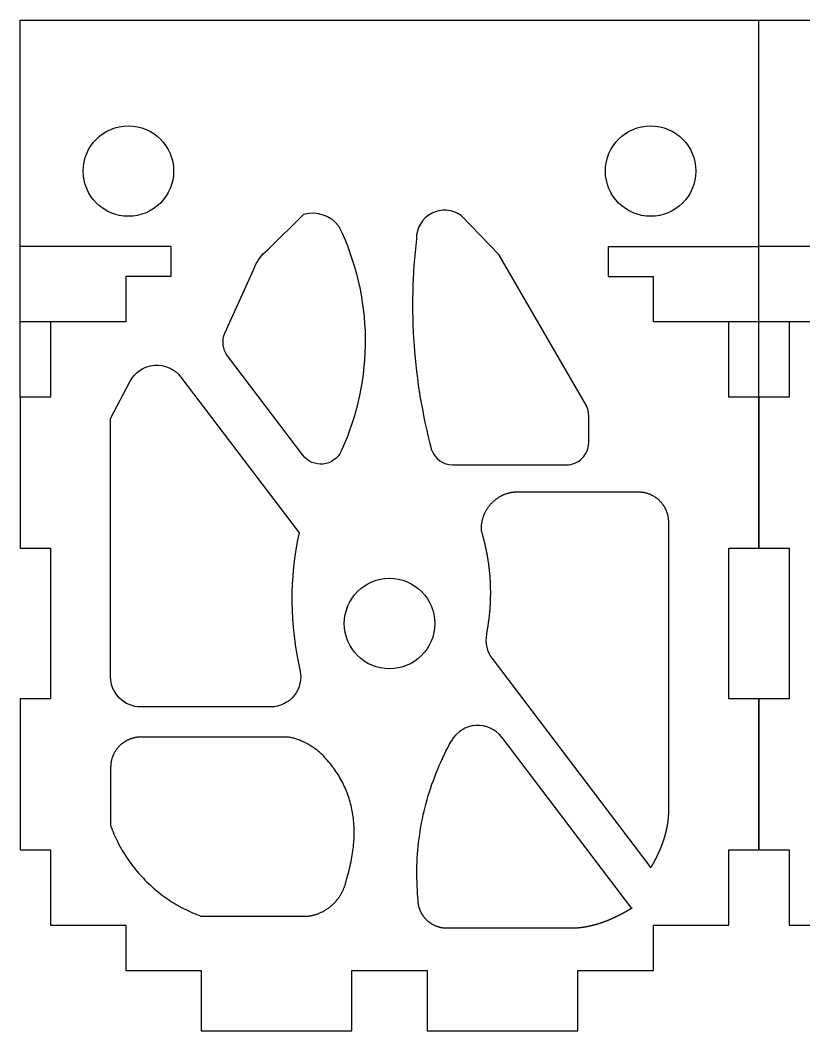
# Model space of a CAD drawing. Header units: inches. Extents: x -22 to 1081, y -135 to 712.
# Drawn here: x 342.1 to 394.1, y 256.9 to 323.9 of the extents above; entities that cross this region are included whole.
import ezdxf

# ---------------------------------------------------------------- set-up
doc = ezdxf.new("R2010")
doc.units = ezdxf.units.IN
doc.header["$MEASUREMENT"] = 0

msp = doc.modelspace()

# ---------------------------------------------------------------- linework, layer by layer
for p, q in [((342.143, 298.911), (342.143, 323.911)), ((342.143, 323.911), (391.143, 323.911)), ((391.143, 298.911), (391.143, 323.911)), ((391.143, 298.911), (391.143, 323.911)), ((391.143, 323.911), (440.143, 323.911)), ((352.143, 308.911), (342.143, 308.911)), ((352.143, 308.911), (352.143, 306.911)), ((381.143, 308.911), (391.143, 308.911)), ((381.143, 308.911), (381.143, 306.911)), ((401.143, 308.911), (391.143, 308.911)), ((352.143, 306.911), (349.143, 306.911)), ((349.143, 306.911), (349.143, 303.911)), ((381.143, 306.911), (384.143, 306.911)), ((384.143, 303.911), (384.143, 306.911)), ((349.143, 303.911), (342.143, 303.911)), ((344.143, 303.911), (344.143, 298.911)), ((391.143, 303.911), (384.143, 303.911)), ((389.143, 298.911), (389.143, 303.911)), ((398.143, 303.911), (391.143, 303.911)), ((393.143, 303.911), (393.143, 298.911)), ((344.143, 298.911), (342.143, 298.911)), ((342.143, 298.911), (342.143, 288.911)), ((391.143, 298.911), (389.143, 298.911)), ((391.143, 288.911), (391.143, 298.911)), ((393.143, 298.911), (391.143, 298.911)), ((391.143, 298.911), (391.143, 288.911)), ((342.143, 288.911), (344.143, 288.911)), ((344.143, 288.911), (344.143, 278.911)), ((389.143, 278.911), (389.143, 288.911)), ((389.143, 288.911), (391.143, 288.911)), ((391.143, 288.911), (393.143, 288.911)), ((393.143, 288.911), (393.143, 278.911)), ((373.444, 281.583), (383.966, 267.715)), ((344.143, 278.911), (342.143, 278.911)), ((342.143, 278.911), (342.143, 268.911)), ((391.143, 278.911), (389.143, 278.911)), ((391.143, 268.911), (391.143, 278.911)), ((393.143, 278.911), (391.143, 278.911)), ((391.143, 278.911), (391.143, 268.911)), ((374.093, 276.365), (382.696, 265.027)), ((342.143, 268.911), (344.143, 268.911)), ((344.143, 268.911), (344.143, 263.911)), ((389.143, 263.911), (389.143, 268.911)), ((389.143, 268.911), (391.143, 268.911)), ((391.143, 268.911), (393.143, 268.911)), ((393.143, 268.911), (393.143, 263.911)), ((344.143, 263.911), (349.143, 263.911)), ((349.143, 263.911), (349.143, 260.911)), ((384.143, 260.911), (384.143, 263.911)), ((384.143, 263.911), (389.143, 263.911)), ((393.143, 263.911), (398.143, 263.911)), ((349.143, 260.911), (354.143, 260.911)), ((354.143, 260.911), (354.143, 256.911)), ((364.143, 256.911), (364.143, 260.911)), ((364.143, 260.911), (369.143, 260.911)), ((369.143, 260.911), (369.143, 256.911)), ((379.143, 256.911), (379.143, 260.911)), ((379.143, 260.911), (384.143, 260.911)), ((354.143, 256.911), (364.143, 256.911)), ((369.143, 256.911), (379.143, 256.911))]:
    msp.add_line(p, q)
for points in [[(355.727, 303.169), (357.634, 307.405, -0.14107), (358.564, 308.684), (360.963, 311.059, -0.299956), (363.263, 310.287, -0.224333), (363.44, 295.345, -0.566928), (360.901, 295.065), (355.898, 301.658, -0.274639)], [(378.37, 294.436, 0.414214), (379.858, 295.925), (379.858, 297.684, 0.124665), (379.679, 298.392), (373.899, 308.374), (371.391, 310.957, 0.620904), (368.428, 309.41, 0.09486), (369.432, 295.429, 0.317918), (370.836, 294.436)]]:
    msp.add_lwpolyline(points, format="xyb", close=True)
msp.add_lwpolyline([(360.64, 289.921, 0.111225), (360.7, 280.834, -0.482738), (358.752, 278.381), (350.143, 278.381, -0.414214), (348.143, 280.381), (348.143, 297.511), (349.437, 299.974, -0.549131), (352.801, 300.253), (360.64, 289.921)], format="xyb")
for points in [[(372.747, 290.04, 0), (372.745, 290.072, 0), (372.743, 290.104, 0), (372.742, 290.137, 0), (372.741, 290.169, 0), (372.741, 290.202, 0), (372.741, 290.235, 0), (372.741, 290.268, 0), (372.742, 290.301, 0), (372.744, 290.335, 0), (372.745, 290.368, 0), (372.748, 290.402, 0), (372.751, 290.436, 0), (372.754, 290.47, 0), (372.758, 290.504, 0), (372.762, 290.538, 0), (372.767, 290.572, 0), (372.772, 290.607, 0), (372.778, 290.641, 0), (372.784, 290.675, 0), (372.791, 290.71, 0), (372.798, 290.744, 0), (372.806, 290.778, 0), (372.815, 290.813, 0), (372.824, 290.847, 0), (372.833, 290.882, 0), (372.843, 290.916, 0), (372.854, 290.95, 0), (372.865, 290.985, 0), (372.877, 291.019, 0), (372.889, 291.053, 0), (372.902, 291.087, 0), (372.915, 291.121, 0), (372.929, 291.155, 0), (372.943, 291.188, 0), (372.958, 291.222, 0), (372.973, 291.255, 0), (372.989, 291.288, 0), (373.006, 291.321, 0), (373.023, 291.354, 0), (373.04, 291.387, 0), (373.058, 291.419, 0), (373.077, 291.451, 0), (373.096, 291.483, 0), (373.116, 291.515, 0), (373.136, 291.546, 0), (373.156, 291.577, 0), (373.177, 291.608, 0), (373.199, 291.639, 0), (373.221, 291.669, 0), (373.244, 291.699, 0), (373.267, 291.728, 0), (373.29, 291.757, 0), (373.314, 291.786, 0), (373.338, 291.815, 0), (373.363, 291.843, 0), (373.388, 291.87, 0), (373.414, 291.898, 0), (373.44, 291.925, 0), (373.466, 291.951, 0), (373.493, 291.977, 0), (373.52, 292.003, 0), (373.548, 292.028, 0), (373.576, 292.052, 0), (373.604, 292.077, 0), (373.633, 292.1, 0), (373.662, 292.124, 0), (373.691, 292.146, 0), (373.72, 292.169, 0), (373.75, 292.191, 0), (373.78, 292.212, 0), (373.81, 292.233, 0), (373.841, 292.253, 0), (373.872, 292.273, 0), (373.903, 292.292, 0), (373.934, 292.311, 0), (373.965, 292.33, 0), (373.997, 292.347, 0), (374.029, 292.365, 0), (374.061, 292.381, 0), (374.093, 292.398, 0), (374.125, 292.413, 0), (374.158, 292.428, 0), (374.19, 292.443, 0), (374.223, 292.457, 0), (374.255, 292.471, 0), (374.288, 292.484, 0), (374.321, 292.497, 0), (374.354, 292.509, 0), (374.387, 292.52, 0), (374.42, 292.531, 0), (374.453, 292.542, 0), (374.486, 292.552, 0), (374.519, 292.561, 0), (374.551, 292.57, 0), (374.584, 292.579, 0), (374.617, 292.587, 0), (374.65, 292.594, 0), (374.683, 292.601, 0), (374.716, 292.608, 0), (374.748, 292.614, 0), (374.781, 292.619, 0), (374.814, 292.624, 0), (374.846, 292.629, 0), (374.878, 292.633, 0), (374.91, 292.637, 0), (374.943, 292.64, 0), (375.015, 292.642, 0), (375.134, 292.642, 0), (375.254, 292.642, 0), (375.373, 292.642, 0), (375.493, 292.642, 0), (375.612, 292.642, 0), (375.731, 292.642, 0), (375.851, 292.642, 0), (375.97, 292.642, 0), (376.09, 292.642, 0), (376.209, 292.642, 0), (376.329, 292.642, 0), (376.448, 292.642, 0), (376.567, 292.642, 0), (376.687, 292.642, 0), (376.806, 292.642, 0), (376.926, 292.642, 0), (377.045, 292.642, 0), (377.165, 292.642, 0), (377.284, 292.642, 0), (377.403, 292.642, 0), (377.523, 292.642, 0), (377.642, 292.642, 0), (377.762, 292.642, 0), (377.881, 292.642, 0), (378.001, 292.642, 0), (378.12, 292.642, 0), (378.239, 292.642, 0), (378.359, 292.642, 0), (378.478, 292.642, 0), (378.598, 292.642, 0), (378.717, 292.642, 0), (378.837, 292.642, 0), (378.956, 292.642, 0), (379.076, 292.642, 0), (379.195, 292.642, 0), (379.314, 292.642, 0), (379.434, 292.642, 0), (379.553, 292.642, 0), (379.673, 292.642, 0), (379.792, 292.642, 0), (379.912, 292.642, 0), (380.031, 292.642, 0), (380.15, 292.642, 0), (380.27, 292.642, 0), (380.389, 292.642, 0), (380.509, 292.642, 0), (380.628, 292.642, 0), (380.748, 292.642, 0), (380.867, 292.642, 0), (380.986, 292.642, 0), (381.106, 292.642, 0), (381.225, 292.642, 0), (381.345, 292.642, 0), (381.464, 292.642, 0), (381.584, 292.642, 0), (381.703, 292.642, 0), (381.822, 292.642, 0), (381.942, 292.642, 0), (382.061, 292.642, 0), (382.181, 292.642, 0), (382.3, 292.642, 0), (382.42, 292.642, 0), (382.539, 292.642, 0), (382.659, 292.642, 0), (382.778, 292.642, 0), (382.897, 292.642, 0), (383.017, 292.642, 0), (383.136, 292.642, 0), (383.17, 292.642, 0), (383.198, 292.641, 0), (383.227, 292.64, 0), (383.255, 292.639, 0), (383.284, 292.637, 0), (383.313, 292.635, 0), (383.342, 292.632, 0), (383.37, 292.629, 0), (383.399, 292.625, 0), (383.428, 292.621, 0), (383.457, 292.617, 0), (383.486, 292.612, 0), (383.514, 292.607, 0), (383.543, 292.601, 0), (383.572, 292.595, 0), (383.601, 292.589, 0), (383.629, 292.582, 0), (383.658, 292.574, 0), (383.686, 292.567, 0), (383.714, 292.558, 0), (383.743, 292.55, 0), (383.771, 292.541, 0), (383.799, 292.531, 0), (383.826, 292.521, 0), (383.854, 292.511, 0), (383.882, 292.5, 0), (383.909, 292.489, 0), (383.936, 292.478, 0), (383.963, 292.466, 0), (383.99, 292.453, 0), (384.017, 292.441, 0), (384.043, 292.428, 0), (384.07, 292.414, 0), (384.096, 292.4, 0), (384.122, 292.386, 0), (384.147, 292.371, 0), (384.172, 292.356, 0), (384.198, 292.341, 0), (384.222, 292.325, 0), (384.247, 292.309, 0), (384.271, 292.293, 0), (384.295, 292.276, 0), (384.319, 292.259, 0), (384.342, 292.242, 0), (384.366, 292.224, 0), (384.388, 292.206, 0), (384.411, 292.188, 0), (384.433, 292.17, 0), (384.455, 292.151, 0), (384.477, 292.132, 0), (384.498, 292.113, 0), (384.519, 292.093, 0), (384.539, 292.073, 0), (384.56, 292.053, 0), (384.58, 292.033, 0), (384.599, 292.012, 0), (384.619, 291.991, 0), (384.638, 291.97, 0), (384.657, 291.948, 0), (384.676, 291.926, 0), (384.694, 291.904, 0), (384.712, 291.881, 0), (384.73, 291.858, 0), (384.748, 291.835, 0), (384.765, 291.812, 0), (384.782, 291.788, 0), (384.798, 291.764, 0), (384.814, 291.739, 0), (384.83, 291.715, 0), (384.846, 291.69, 0), (384.861, 291.665, 0), (384.876, 291.639, 0), (384.891, 291.614, 0), (384.905, 291.588, 0), (384.918, 291.562, 0), (384.932, 291.535, 0), (384.945, 291.509, 0), (384.957, 291.482, 0), (384.97, 291.455, 0), (384.982, 291.428, 0), (384.993, 291.401, 0), (385.004, 291.373, 0), (385.015, 291.346, 0), (385.025, 291.318, 0), (385.035, 291.29, 0), (385.044, 291.262, 0), (385.053, 291.234, 0), (385.061, 291.206, 0), (385.07, 291.178, 0), (385.077, 291.149, 0), (385.084, 291.121, 0), (385.091, 291.092, 0), (385.098, 291.063, 0), (385.104, 291.035, 0), (385.109, 291.006, 0), (385.114, 290.977, 0), (385.119, 290.948, 0), (385.123, 290.92, 0), (385.127, 290.891, 0), (385.13, 290.862, 0), (385.133, 290.833, 0), (385.136, 290.804, 0), (385.138, 290.776, 0), (385.14, 290.747, 0), (385.141, 290.718, 0), (385.142, 290.69, 0), (385.143, 290.661, 0), (385.143, 290.55, 0), (385.143, 290.271, 0), (385.143, 289.991, 0), (385.143, 289.711, 0), (385.143, 289.432, 0), (385.143, 289.152, 0), (385.143, 288.872, 0), (385.143, 288.593, 0), (385.143, 288.313, 0), (385.143, 288.033, 0), (385.143, 287.753, 0), (385.143, 287.474, 0), (385.143, 287.194, 0), (385.143, 286.914, 0), (385.143, 286.635, 0), (385.143, 286.355, 0), (385.143, 286.075, 0), (385.143, 285.795, 0), (385.143, 285.516, 0), (385.143, 285.236, 0), (385.143, 284.956, 0), (385.143, 284.677, 0), (385.143, 284.397, 0), (385.143, 284.117, 0), (385.143, 283.838, 0), (385.143, 283.558, 0), (385.143, 283.278, 0), (385.143, 282.998, 0), (385.143, 282.719, 0), (385.143, 282.439, 0), (385.143, 282.159, 0), (385.143, 281.88, 0), (385.143, 281.6, 0), (385.143, 281.32, 0), (385.143, 281.04, 0), (385.143, 280.761, 0), (385.143, 280.481, 0), (385.143, 280.201, 0), (385.143, 279.922, 0), (385.143, 279.642, 0), (385.143, 279.362, 0), (385.143, 279.083, 0), (385.143, 278.803, 0), (385.143, 278.523, 0), (385.143, 278.243, 0), (385.143, 277.964, 0), (385.143, 277.684, 0), (385.143, 277.404, 0), (385.143, 277.125, 0), (385.143, 276.845, 0), (385.143, 276.565, 0), (385.143, 276.285, 0), (385.143, 276.006, 0), (385.143, 275.726, 0), (385.143, 275.446, 0), (385.143, 275.167, 0), (385.143, 274.887, 0), (385.143, 274.607, 0), (385.143, 274.328, 0), (385.143, 274.048, 0), (385.143, 273.768, 0), (385.143, 273.488, 0), (385.143, 273.209, 0), (385.143, 272.929, 0), (385.143, 272.649, 0), (385.143, 272.37, 0), (385.143, 272.09, 0), (385.143, 271.81, 0), (385.143, 271.53, 0), (385.143, 271.466, 0), (385.143, 271.452, 0), (385.142, 271.437, 0), (385.142, 271.423, 0), (385.142, 271.408, 0), (385.142, 271.393, 0), (385.142, 271.379, 0), (385.141, 271.364, 0), (385.141, 271.35, 0), (385.141, 271.335, 0), (385.14, 271.32, 0), (385.14, 271.306, 0), (385.139, 271.291, 0), (385.139, 271.277, 0), (385.138, 271.262, 0), (385.137, 271.247, 0), (385.137, 271.233, 0), (385.136, 271.218, 0), (385.135, 271.204, 0), (385.135, 271.189, 0), (385.134, 271.175, 0), (385.133, 271.16, 0), (385.132, 271.145, 0), (385.131, 271.131, 0), (385.13, 271.116, 0), (385.129, 271.102, 0), (385.128, 271.087, 0), (385.127, 271.073, 0), (385.126, 271.058, 0), (385.125, 271.043, 0), (385.123, 271.029, 0), (385.122, 271.014, 0), (385.121, 271, 0), (385.119, 270.985, 0), (385.118, 270.971, 0), (385.117, 270.956, 0), (385.115, 270.941, 0), (385.114, 270.927, 0), (385.112, 270.912, 0), (385.111, 270.898, 0), (385.109, 270.883, 0), (385.107, 270.869, 0), (385.106, 270.854, 0), (385.104, 270.84, 0), (385.102, 270.825, 0), (385.101, 270.81, 0), (385.099, 270.796, 0), (385.097, 270.781, 0), (385.095, 270.767, 0), (385.093, 270.752, 0), (385.091, 270.738, 0), (385.089, 270.723, 0), (385.087, 270.709, 0), (385.085, 270.694, 0), (385.083, 270.68, 0), (385.081, 270.665, 0), (385.079, 270.651, 0), (385.076, 270.636, 0), (385.074, 270.622, 0), (385.072, 270.607, 0), (385.069, 270.593, 0), (385.067, 270.578, 0), (385.065, 270.564, 0), (385.062, 270.549, 0), (385.06, 270.535, 0), (385.057, 270.52, 0), (385.055, 270.506, 0), (385.052, 270.491, 0), (385.05, 270.477, 0), (385.047, 270.462, 0), (385.044, 270.448, 0), (385.042, 270.433, 0), (385.039, 270.419, 0), (385.036, 270.405, 0), (385.033, 270.39, 0), (385.03, 270.376, 0), (385.027, 270.361, 0), (385.025, 270.347, 0), (385.022, 270.332, 0), (385.019, 270.318, 0), (385.016, 270.304, 0), (385.013, 270.289, 0), (385.01, 270.275, 0), (385.006, 270.26, 0), (385.003, 270.246, 0), (385, 270.231, 0), (384.997, 270.217, 0), (384.994, 270.203, 0), (384.99, 270.188, 0), (384.987, 270.174, 0), (384.984, 270.16, 0), (384.98, 270.145, 0), (384.977, 270.131, 0), (384.973, 270.116, 0), (384.97, 270.102, 0), (384.966, 270.088, 0), (384.963, 270.073, 0), (384.959, 270.059, 0), (384.956, 270.045, 0), (384.952, 270.03, 0), (384.949, 270.016, 0), (384.945, 270.002, 0), (384.941, 269.987, 0), (384.937, 269.973, 0), (384.934, 269.959, 0), (384.93, 269.945, 0), (384.926, 269.93, 0), (384.922, 269.916, 0), (384.918, 269.902, 0), (384.914, 269.887, 0), (384.91, 269.873, 0), (384.906, 269.859, 0), (384.902, 269.845, 0), (384.898, 269.83, 0), (384.894, 269.816, 0), (384.89, 269.802, 0), (384.886, 269.788, 0), (384.882, 269.773, 0), (384.877, 269.759, 0), (384.873, 269.745, 0), (384.869, 269.731, 0), (384.865, 269.716, 0), (384.86, 269.702, 0), (384.856, 269.688, 0), (384.852, 269.674, 0), (384.847, 269.66, 0), (384.843, 269.646, 0), (384.838, 269.631, 0), (384.834, 269.617, 0), (384.829, 269.603, 0), (384.825, 269.589, 0), (384.82, 269.575, 0), (384.815, 269.561, 0), (384.811, 269.547, 0), (384.806, 269.532, 0), (384.801, 269.518, 0), (384.797, 269.504, 0), (384.792, 269.49, 0), (384.787, 269.476, 0), (384.782, 269.462, 0), (384.778, 269.448, 0), (384.773, 269.434, 0), (384.768, 269.42, 0), (384.763, 269.406, 0), (384.758, 269.392, 0), (384.753, 269.378, 0), (384.748, 269.364, 0), (384.743, 269.35, 0), (384.738, 269.336, 0), (384.733, 269.322, 0), (384.728, 269.308, 0), (384.723, 269.294, 0), (384.717, 269.28, 0), (384.712, 269.266, 0), (384.707, 269.252, 0), (384.702, 269.238, 0), (384.697, 269.224, 0), (384.691, 269.21, 0), (384.686, 269.196, 0), (384.681, 269.182, 0), (384.675, 269.168, 0), (384.67, 269.154, 0), (384.665, 269.14, 0), (384.659, 269.126, 0), (384.654, 269.112, 0), (384.648, 269.099, 0), (384.643, 269.085, 0), (384.637, 269.071, 0), (384.632, 269.057, 0), (384.626, 269.043, 0), (384.62, 269.029, 0), (384.615, 269.016, 0), (384.609, 269.002, 0), (384.604, 268.988, 0), (384.598, 268.974, 0), (384.592, 268.96, 0), (384.586, 268.947, 0), (384.581, 268.933, 0), (384.575, 268.919, 0), (384.569, 268.905, 0), (384.563, 268.892, 0), (384.557, 268.878, 0), (384.551, 268.864, 0), (384.546, 268.85, 0), (384.54, 268.837, 0), (384.534, 268.823, 0), (384.528, 268.809, 0), (384.522, 268.796, 0), (384.516, 268.782, 0), (384.51, 268.768, 0), (384.504, 268.755, 0), (384.497, 268.741, 0), (384.491, 268.727, 0), (384.485, 268.714, 0), (384.479, 268.7, 0), (384.473, 268.687, 0), (384.467, 268.673, 0), (384.461, 268.659, 0), (384.454, 268.646, 0), (384.448, 268.632, 0), (384.442, 268.619, 0), (384.435, 268.605, 0), (384.429, 268.592, 0), (384.423, 268.578, 0), (384.416, 268.565, 0), (384.41, 268.551, 0), (384.404, 268.538, 0), (384.397, 268.524, 0), (384.391, 268.511, 0), (384.384, 268.497, 0), (384.378, 268.484, 0), (384.371, 268.471, 0), (384.365, 268.457, 0), (384.358, 268.444, 0), (384.352, 268.43, 0), (384.345, 268.417, 0), (384.339, 268.404, 0), (384.332, 268.39, 0), (384.325, 268.377, 0), (384.319, 268.364, 0), (384.312, 268.35, 0), (384.305, 268.337, 0), (384.299, 268.324, 0), (384.292, 268.31, 0), (384.285, 268.297, 0), (384.278, 268.284, 0), (384.271, 268.271, 0), (384.265, 268.257, 0), (384.258, 268.244, 0), (384.251, 268.231, 0), (384.244, 268.218, 0), (384.237, 268.205, 0), (384.23, 268.191, 0), (384.223, 268.178, 0), (384.217, 268.165, 0), (384.21, 268.152, 0), (384.203, 268.139, 0), (384.196, 268.126, 0), (384.189, 268.113, 0), (384.182, 268.099, 0), (384.175, 268.086, 0), (384.168, 268.073, 0), (384.16, 268.06, 0), (384.153, 268.047, 0), (384.146, 268.034, 0), (384.139, 268.021, 0), (384.132, 268.008, 0), (384.125, 267.995, 0), (384.118, 267.982, 0), (384.11, 267.969, 0), (384.103, 267.956, 0), (384.096, 267.943, 0), (384.089, 267.93, 0), (384.082, 267.918, 0), (384.074, 267.905, 0), (384.067, 267.892, 0), (384.06, 267.879, 0), (384.052, 267.866, 0), (384.045, 267.853, 0), (384.038, 267.84, 0), (384.03, 267.828, 0), (384.023, 267.815, 0), (384.016, 267.802, 0), (384.008, 267.789, 0), (384.001, 267.776, 0), (383.993, 267.764, 0), (383.986, 267.751, 0), (383.979, 267.738, 0)], [(373.076, 283.187, 0), (373.087, 283.241, 0), (373.098, 283.295, 0), (373.108, 283.35, 0), (373.118, 283.404, 0), (373.128, 283.458, 0), (373.138, 283.513, 0), (373.147, 283.567, 0), (373.157, 283.622, 0), (373.166, 283.676, 0), (373.175, 283.731, 0), (373.183, 283.786, 0), (373.192, 283.84, 0), (373.2, 283.895, 0), (373.208, 283.95, 0), (373.216, 284.005, 0), (373.223, 284.059, 0), (373.231, 284.114, 0), (373.238, 284.169, 0), (373.245, 284.224, 0), (373.252, 284.279, 0), (373.258, 284.334, 0), (373.264, 284.389, 0), (373.271, 284.444, 0), (373.276, 284.499, 0), (373.282, 284.554, 0), (373.287, 284.609, 0), (373.293, 284.664, 0), (373.298, 284.719, 0), (373.302, 284.774, 0), (373.307, 284.829, 0), (373.311, 284.884, 0), (373.315, 284.939, 0), (373.319, 284.995, 0), (373.323, 285.05, 0), (373.327, 285.105, 0), (373.33, 285.16, 0), (373.333, 285.215, 0), (373.336, 285.27, 0), (373.338, 285.326, 0), (373.341, 285.381, 0), (373.343, 285.436, 0), (373.345, 285.491, 0), (373.346, 285.546, 0), (373.348, 285.601, 0), (373.349, 285.656, 0), (373.35, 285.712, 0), (373.351, 285.767, 0), (373.352, 285.822, 0), (373.352, 285.877, 0), (373.353, 285.932, 0), (373.353, 285.987, 0), (373.352, 286.042, 0), (373.352, 286.097, 0), (373.351, 286.152, 0), (373.35, 286.207, 0), (373.349, 286.262, 0), (373.348, 286.317, 0), (373.347, 286.372, 0), (373.345, 286.427, 0), (373.343, 286.482, 0), (373.341, 286.537, 0), (373.338, 286.592, 0), (373.336, 286.646, 0), (373.333, 286.701, 0), (373.33, 286.756, 0), (373.327, 286.811, 0), (373.323, 286.865, 0), (373.32, 286.92, 0), (373.316, 286.975, 0), (373.312, 287.029, 0), (373.308, 287.084, 0), (373.303, 287.138, 0), (373.298, 287.193, 0), (373.293, 287.247, 0), (373.288, 287.301, 0), (373.283, 287.356, 0), (373.278, 287.41, 0), (373.272, 287.464, 0), (373.266, 287.518, 0), (373.26, 287.572, 0), (373.253, 287.626, 0), (373.247, 287.68, 0), (373.24, 287.734, 0), (373.233, 287.788, 0), (373.226, 287.842, 0), (373.219, 287.896, 0), (373.211, 287.95, 0), (373.203, 288.003, 0), (373.195, 288.057, 0), (373.187, 288.111, 0), (373.179, 288.164, 0), (373.17, 288.218, 0), (373.161, 288.271, 0), (373.152, 288.324, 0), (373.143, 288.377, 0), (373.134, 288.431, 0), (373.124, 288.484, 0), (373.114, 288.537, 0), (373.104, 288.59, 0), (373.094, 288.643, 0), (373.084, 288.695, 0), (373.073, 288.748, 0), (373.062, 288.801, 0), (373.051, 288.853, 0), (373.04, 288.906, 0), (373.029, 288.958, 0), (373.017, 289.011, 0), (373.006, 289.063, 0), (372.994, 289.115, 0), (372.982, 289.167, 0), (372.969, 289.219, 0), (372.957, 289.271, 0), (372.944, 289.323, 0), (372.931, 289.375, 0), (372.918, 289.427, 0), (372.905, 289.478, 0), (372.891, 289.53, 0), (372.878, 289.581, 0), (372.864, 289.633, 0), (372.85, 289.684, 0), (372.836, 289.735, 0), (372.822, 289.786, 0), (372.807, 289.837, 0), (372.792, 289.888, 0), (372.777, 289.939, 0), (372.762, 289.989, 0), (372.747, 290.04, 0)], [(348.143, 270.512, 0), (348.195, 270.372, 0), (348.249, 270.233, 0), (348.305, 270.094, 0), (348.364, 269.956, 0), (348.425, 269.818, 0), (348.488, 269.681, 0), (348.554, 269.544, 0), (348.621, 269.408, 0), (348.691, 269.273, 0), (348.763, 269.138, 0), (348.838, 269.005, 0), (348.914, 268.872, 0), (348.993, 268.74, 0), (349.074, 268.609, 0), (349.157, 268.479, 0), (349.242, 268.35, 0), (349.329, 268.222, 0), (349.418, 268.096, 0), (349.51, 267.971, 0), (349.603, 267.847, 0), (349.698, 267.724, 0), (349.796, 267.603, 0), (349.895, 267.483, 0), (349.996, 267.364, 0), (350.099, 267.248, 0), (350.204, 267.132, 0), (350.311, 267.019, 0), (350.419, 266.907, 0), (350.53, 266.796, 0), (350.641, 266.688, 0), (350.755, 266.581, 0), (350.87, 266.476, 0), (350.987, 266.373, 0), (351.105, 266.271, 0), (351.225, 266.172, 0), (351.346, 266.074, 0), (351.469, 265.979, 0), (351.593, 265.885, 0), (351.718, 265.794, 0), (351.844, 265.704, 0), (351.972, 265.617, 0), (352.101, 265.532, 0), (352.231, 265.449, 0), (352.361, 265.368, 0), (352.493, 265.289, 0), (352.626, 265.212, 0), (352.76, 265.138, 0), (352.894, 265.066, 0), (353.029, 264.995, 0), (353.165, 264.928, 0), (353.302, 264.862, 0), (353.439, 264.799, 0), (353.577, 264.738, 0), (353.715, 264.679, 0), (353.854, 264.622, 0), (353.993, 264.568, 0), (354.133, 264.515, 0), (354.244, 264.512, 0), (354.353, 264.512, 0), (354.462, 264.512, 0), (354.571, 264.512, 0), (354.68, 264.512, 0), (354.789, 264.512, 0), (354.898, 264.512, 0), (355.007, 264.512, 0), (355.116, 264.512, 0), (355.225, 264.512, 0), (355.334, 264.512, 0), (355.443, 264.512, 0), (355.552, 264.512, 0), (355.661, 264.512, 0), (355.77, 264.512, 0), (355.879, 264.512, 0), (355.988, 264.512, 0), (356.097, 264.512, 0), (356.206, 264.512, 0), (356.315, 264.512, 0), (356.424, 264.512, 0), (356.533, 264.512, 0), (356.642, 264.512, 0), (356.751, 264.512, 0), (356.86, 264.512, 0), (356.969, 264.512, 0), (357.078, 264.512, 0), (357.187, 264.512, 0), (357.296, 264.512, 0), (357.405, 264.512, 0), (357.514, 264.512, 0), (357.623, 264.512, 0), (357.732, 264.512, 0), (357.841, 264.512, 0), (357.95, 264.512, 0), (358.059, 264.512, 0), (358.168, 264.512, 0), (358.277, 264.512, 0), (358.386, 264.512, 0), (358.495, 264.512, 0), (358.604, 264.512, 0), (358.713, 264.512, 0), (358.822, 264.512, 0), (358.931, 264.512, 0), (359.04, 264.512, 0), (359.149, 264.512, 0), (359.259, 264.512, 0), (359.368, 264.512, 0), (359.477, 264.512, 0), (359.586, 264.512, 0), (359.695, 264.512, 0), (359.804, 264.512, 0), (359.913, 264.512, 0), (360.022, 264.512, 0), (360.131, 264.512, 0), (360.24, 264.512, 0), (360.349, 264.512, 0), (360.458, 264.512, 0), (360.567, 264.512, 0), (360.676, 264.512, 0), (360.785, 264.512, 0), (360.894, 264.512, 0), (361.003, 264.512, 0), (361.112, 264.512, 0), (361.221, 264.512, 0), (361.298, 264.515, 0), (361.341, 264.522, 0), (361.384, 264.53, 0), (361.427, 264.538, 0), (361.47, 264.547, 0), (361.513, 264.557, 0), (361.556, 264.568, 0), (361.599, 264.579, 0), (361.642, 264.591, 0), (361.685, 264.603, 0), (361.728, 264.616, 0), (361.771, 264.63, 0), (361.814, 264.645, 0), (361.857, 264.66, 0), (361.899, 264.676, 0), (361.942, 264.692, 0), (361.984, 264.71, 0), (362.026, 264.728, 0), (362.069, 264.747, 0), (362.111, 264.766, 0), (362.152, 264.786, 0), (362.194, 264.807, 0), (362.235, 264.828, 0), (362.276, 264.851, 0), (362.317, 264.873, 0), (362.357, 264.897, 0), (362.397, 264.921, 0), (362.437, 264.946, 0), (362.477, 264.971, 0), (362.516, 264.998, 0), (362.555, 265.024, 0), (362.593, 265.052, 0), (362.631, 265.08, 0), (362.669, 265.108, 0), (362.706, 265.138, 0), (362.742, 265.168, 0), (362.779, 265.198, 0), (362.814, 265.229, 0), (362.85, 265.261, 0), (362.885, 265.293, 0), (362.919, 265.326, 0), (362.953, 265.359, 0), (362.986, 265.393, 0), (363.019, 265.427, 0), (363.051, 265.462, 0), (363.082, 265.497, 0), (363.113, 265.533, 0), (363.144, 265.569, 0), (363.173, 265.605, 0), (363.203, 265.642, 0), (363.231, 265.68, 0), (363.259, 265.718, 0), (363.286, 265.756, 0), (363.313, 265.794, 0), (363.339, 265.833, 0), (363.364, 265.873, 0), (363.389, 265.912, 0), (363.413, 265.952, 0), (363.436, 265.992, 0), (363.459, 266.032, 0), (363.481, 266.073, 0), (363.502, 266.114, 0), (363.523, 266.155, 0), (363.543, 266.196, 0), (363.562, 266.237, 0), (363.581, 266.279, 0), (363.599, 266.321, 0), (363.616, 266.363, 0), (363.632, 266.405, 0), (363.648, 266.447, 0), (363.663, 266.489, 0), (363.678, 266.531, 0), (363.692, 266.573, 0), (363.705, 266.616, 0), (363.717, 266.658, 0), (363.729, 266.7, 0), (363.74, 266.743, 0), (363.751, 266.785, 0), (363.76, 266.827, 0), (363.792, 266.935, 0), (363.837, 267.086, 0), (363.88, 267.237, 0), (363.921, 267.386, 0), (363.96, 267.535, 0), (363.997, 267.683, 0), (364.032, 267.829, 0), (364.064, 267.976, 0), (364.094, 268.121, 0), (364.123, 268.265, 0), (364.149, 268.409, 0), (364.173, 268.552, 0), (364.195, 268.693, 0), (364.215, 268.835, 0), (364.233, 268.975, 0), (364.249, 269.114, 0), (364.262, 269.253, 0), (364.274, 269.39, 0), (364.283, 269.527, 0), (364.291, 269.663, 0), (364.296, 269.799, 0), (364.299, 269.933, 0), (364.3, 270.067, 0), (364.299, 270.199, 0), (364.296, 270.331, 0), (364.291, 270.462, 0), (364.283, 270.592, 0), (364.274, 270.722, 0), (364.262, 270.85, 0), (364.249, 270.978, 0), (364.233, 271.105, 0), (364.215, 271.231, 0), (364.195, 271.356, 0), (364.173, 271.48, 0), (364.149, 271.604, 0), (364.123, 271.727, 0), (364.094, 271.848, 0), (364.064, 271.969, 0), (364.031, 272.09, 0), (363.997, 272.209, 0), (363.96, 272.327, 0), (363.921, 272.445, 0), (363.88, 272.562, 0), (363.837, 272.678, 0), (363.792, 272.793, 0), (363.745, 272.907, 0), (363.696, 273.021, 0), (363.644, 273.134, 0), (363.591, 273.245, 0), (363.535, 273.356, 0), (363.477, 273.466, 0), (363.418, 273.576, 0), (363.356, 273.684, 0), (363.292, 273.792, 0), (363.226, 273.899, 0), (363.157, 274.005, 0), (363.087, 274.11, 0), (363.015, 274.214, 0), (362.94, 274.317, 0), (362.864, 274.42, 0), (362.785, 274.522, 0), (362.704, 274.623, 0), (362.621, 274.723, 0), (362.536, 274.822, 0), (362.449, 274.921, 0), (362.367, 275.011, 0), (362.323, 275.06, 0), (362.278, 275.108, 0), (362.232, 275.155, 0), (362.185, 275.202, 0), (362.137, 275.248, 0), (362.089, 275.294, 0), (362.04, 275.339, 0), (361.99, 275.383, 0), (361.939, 275.427, 0), (361.888, 275.469, 0), (361.836, 275.512, 0), (361.783, 275.553, 0), (361.73, 275.593, 0), (361.675, 275.633, 0), (361.621, 275.672, 0), (361.565, 275.71, 0), (361.509, 275.748, 0), (361.453, 275.784, 0), (361.395, 275.82, 0), (361.338, 275.855, 0), (361.279, 275.888, 0), (361.22, 275.921, 0), (361.161, 275.953, 0), (361.101, 275.985, 0), (361.041, 276.015, 0), (360.98, 276.044, 0), (360.919, 276.072, 0), (360.858, 276.1, 0), (360.796, 276.126, 0), (360.734, 276.151, 0), (360.671, 276.176, 0), (360.609, 276.199, 0), (360.546, 276.222, 0), (360.482, 276.243, 0), (360.419, 276.263, 0), (360.355, 276.283, 0), (360.291, 276.301, 0), (360.227, 276.319, 0), (360.163, 276.335, 0), (360.099, 276.35, 0), (360.034, 276.365, 0), (359.97, 276.378, 0), (359.845, 276.382, 0), (359.695, 276.382, 0), (359.545, 276.382, 0), (359.395, 276.382, 0), (359.246, 276.382, 0), (359.096, 276.382, 0), (358.946, 276.382, 0), (358.796, 276.382, 0), (358.646, 276.382, 0), (358.496, 276.382, 0), (358.346, 276.382, 0), (358.196, 276.382, 0), (358.047, 276.382, 0), (357.897, 276.382, 0), (357.747, 276.382, 0), (357.597, 276.382, 0), (357.447, 276.382, 0), (357.297, 276.382, 0), (357.147, 276.382, 0), (356.998, 276.382, 0), (356.848, 276.382, 0), (356.698, 276.382, 0), (356.548, 276.382, 0), (356.398, 276.382, 0), (356.248, 276.382, 0), (356.098, 276.382, 0), (355.948, 276.382, 0), (355.799, 276.382, 0), (355.649, 276.382, 0), (355.499, 276.382, 0), (355.349, 276.382, 0), (355.199, 276.382, 0), (355.049, 276.382, 0), (354.899, 276.382, 0), (354.75, 276.382, 0), (354.6, 276.382, 0), (354.45, 276.382, 0), (354.3, 276.382, 0), (354.15, 276.382, 0), (354, 276.382, 0), (353.85, 276.382, 0), (353.7, 276.382, 0), (353.551, 276.382, 0), (353.401, 276.382, 0), (353.251, 276.382, 0), (353.101, 276.382, 0), (352.951, 276.382, 0), (352.801, 276.382, 0), (352.651, 276.382, 0), (352.502, 276.382, 0), (352.352, 276.382, 0), (352.202, 276.382, 0), (352.052, 276.382, 0), (351.902, 276.382, 0), (351.752, 276.382, 0), (351.602, 276.382, 0), (351.452, 276.382, 0), (351.303, 276.382, 0), (351.153, 276.382, 0), (351.003, 276.382, 0), (350.853, 276.382, 0), (350.703, 276.382, 0), (350.553, 276.382, 0), (350.403, 276.382, 0), (350.254, 276.382, 0), (350.135, 276.382, 0), (350.108, 276.382, 0), (350.08, 276.381, 0), (350.052, 276.38, 0), (350.024, 276.378, 0), (349.996, 276.376, 0), (349.968, 276.374, 0), (349.939, 276.371, 0), (349.911, 276.368, 0), (349.882, 276.365, 0), (349.853, 276.361, 0), (349.825, 276.356, 0), (349.796, 276.352, 0), (349.767, 276.346, 0), (349.738, 276.34, 0), (349.709, 276.334, 0), (349.68, 276.328, 0), (349.651, 276.32, 0), (349.622, 276.313, 0), (349.593, 276.305, 0), (349.564, 276.296, 0), (349.535, 276.287, 0), (349.506, 276.278, 0), (349.477, 276.268, 0), (349.448, 276.257, 0), (349.419, 276.246, 0), (349.39, 276.235, 0), (349.362, 276.223, 0), (349.333, 276.211, 0), (349.305, 276.198, 0), (349.276, 276.185, 0), (349.248, 276.171, 0), (349.22, 276.157, 0), (349.192, 276.142, 0), (349.165, 276.127, 0), (349.137, 276.111, 0), (349.11, 276.095, 0), (349.083, 276.078, 0), (349.056, 276.061, 0), (349.029, 276.043, 0), (349.003, 276.025, 0), (348.977, 276.007, 0), (348.951, 275.988, 0), (348.925, 275.969, 0), (348.9, 275.949, 0), (348.875, 275.929, 0), (348.85, 275.908, 0), (348.826, 275.887, 0), (348.802, 275.866, 0), (348.778, 275.844, 0), (348.755, 275.822, 0), (348.732, 275.799, 0), (348.709, 275.776, 0), (348.687, 275.753, 0), (348.665, 275.73, 0), (348.643, 275.706, 0), (348.622, 275.681, 0), (348.602, 275.657, 0), (348.581, 275.632, 0), (348.561, 275.606, 0), (348.542, 275.581, 0), (348.523, 275.555, 0), (348.504, 275.529, 0), (348.486, 275.503, 0), (348.469, 275.476, 0), (348.451, 275.449, 0), (348.435, 275.422, 0), (348.418, 275.395, 0), (348.402, 275.368, 0), (348.387, 275.34, 0), (348.372, 275.312, 0), (348.358, 275.284, 0), (348.344, 275.256, 0), (348.33, 275.228, 0), (348.317, 275.199, 0), (348.305, 275.171, 0), (348.293, 275.142, 0), (348.281, 275.114, 0), (348.27, 275.085, 0), (348.26, 275.056, 0), (348.25, 275.027, 0), (348.24, 274.998, 0), (348.231, 274.969, 0), (348.222, 274.94, 0), (348.214, 274.911, 0), (348.206, 274.882, 0), (348.199, 274.853, 0), (348.192, 274.824, 0), (348.186, 274.795, 0), (348.18, 274.766, 0), (348.174, 274.737, 0), (348.169, 274.708, 0), (348.165, 274.679, 0), (348.161, 274.651, 0), (348.157, 274.622, 0), (348.154, 274.594, 0), (348.151, 274.565, 0), (348.149, 274.537, 0), (348.147, 274.509, 0), (348.145, 274.48, 0), (348.144, 274.452, 0), (348.143, 274.425, 0), (348.143, 274.397, 0), (348.143, 274.355, 0), (348.143, 274.296, 0), (348.143, 274.237, 0), (348.143, 274.178, 0), (348.143, 274.119, 0), (348.143, 274.06, 0), (348.143, 274, 0), (348.143, 273.941, 0), (348.143, 273.882, 0), (348.143, 273.823, 0), (348.143, 273.764, 0), (348.143, 273.705, 0), (348.143, 273.646, 0), (348.143, 273.587, 0), (348.143, 273.527, 0), (348.143, 273.468, 0), (348.143, 273.409, 0), (348.143, 273.35, 0), (348.143, 273.291, 0), (348.143, 273.232, 0), (348.143, 273.173, 0), (348.143, 273.114, 0), (348.143, 273.054, 0), (348.143, 272.995, 0), (348.143, 272.936, 0), (348.143, 272.877, 0), (348.143, 272.818, 0), (348.143, 272.759, 0), (348.143, 272.7, 0), (348.143, 272.64, 0), (348.143, 272.581, 0), (348.143, 272.522, 0), (348.143, 272.463, 0), (348.143, 272.404, 0), (348.143, 272.345, 0), (348.143, 272.286, 0), (348.143, 272.227, 0), (348.143, 272.167, 0), (348.143, 272.108, 0), (348.143, 272.049, 0), (348.143, 271.99, 0), (348.143, 271.931, 0), (348.143, 271.872, 0), (348.143, 271.813, 0), (348.143, 271.754, 0), (348.143, 271.694, 0), (348.143, 271.635, 0), (348.143, 271.576, 0), (348.143, 271.517, 0), (348.143, 271.458, 0), (348.143, 271.399, 0), (348.143, 271.34, 0), (348.143, 271.281, 0), (348.143, 271.221, 0), (348.143, 271.162, 0), (348.143, 271.103, 0), (348.143, 271.044, 0), (348.143, 270.985, 0), (348.143, 270.926, 0), (348.143, 270.867, 0), (348.143, 270.807, 0), (348.143, 270.748, 0), (348.143, 270.689, 0), (348.143, 270.63, 0), (348.143, 270.571, 0), (348.143, 270.512, 0)], [(382.727, 265.046, 0), (382.689, 265.023, 0), (382.677, 265.016, 0), (382.664, 265.008, 0), (382.652, 265, 0), (382.639, 264.993, 0), (382.627, 264.985, 0), (382.614, 264.978, 0), (382.602, 264.97, 0), (382.589, 264.963, 0), (382.577, 264.955, 0), (382.564, 264.948, 0), (382.551, 264.94, 0), (382.539, 264.933, 0), (382.526, 264.925, 0), (382.513, 264.918, 0), (382.501, 264.91, 0), (382.488, 264.903, 0), (382.475, 264.896, 0), (382.463, 264.888, 0), (382.45, 264.881, 0), (382.437, 264.873, 0), (382.425, 264.866, 0), (382.412, 264.859, 0), (382.399, 264.851, 0), (382.386, 264.844, 0), (382.373, 264.837, 0), (382.361, 264.829, 0), (382.348, 264.822, 0), (382.335, 264.815, 0), (382.322, 264.808, 0), (382.309, 264.8, 0), (382.296, 264.793, 0), (382.283, 264.786, 0), (382.271, 264.779, 0), (382.258, 264.771, 0), (382.245, 264.764, 0), (382.232, 264.757, 0), (382.219, 264.75, 0), (382.206, 264.743, 0), (382.193, 264.736, 0), (382.18, 264.729, 0), (382.167, 264.721, 0), (382.154, 264.714, 0), (382.141, 264.707, 0), (382.128, 264.7, 0), (382.115, 264.693, 0), (382.102, 264.686, 0), (382.089, 264.679, 0), (382.076, 264.672, 0), (382.062, 264.665, 0), (382.049, 264.658, 0), (382.036, 264.651, 0), (382.023, 264.644, 0), (382.01, 264.638, 0), (381.997, 264.631, 0), (381.984, 264.624, 0), (381.97, 264.617, 0), (381.957, 264.61, 0), (381.944, 264.603, 0), (381.931, 264.596, 0), (381.918, 264.59, 0), (381.904, 264.583, 0), (381.891, 264.576, 0), (381.878, 264.569, 0), (381.864, 264.563, 0), (381.851, 264.556, 0), (381.838, 264.549, 0), (381.825, 264.543, 0), (381.811, 264.536, 0), (381.798, 264.529, 0), (381.785, 264.523, 0), (381.771, 264.516, 0), (381.758, 264.51, 0), (381.744, 264.503, 0), (381.731, 264.496, 0), (381.718, 264.49, 0), (381.704, 264.483, 0), (381.691, 264.477, 0), (381.677, 264.47, 0), (381.664, 264.464, 0), (381.651, 264.458, 0), (381.637, 264.451, 0), (381.624, 264.445, 0), (381.61, 264.438, 0), (381.597, 264.432, 0), (381.583, 264.426, 0), (381.57, 264.419, 0), (381.556, 264.413, 0), (381.543, 264.407, 0), (381.529, 264.401, 0), (381.515, 264.394, 0), (381.502, 264.388, 0), (381.488, 264.382, 0), (381.475, 264.376, 0), (381.461, 264.37, 0), (381.448, 264.364, 0), (381.434, 264.358, 0), (381.42, 264.351, 0), (381.407, 264.345, 0), (381.393, 264.339, 0), (381.379, 264.333, 0), (381.366, 264.327, 0), (381.352, 264.321, 0), (381.338, 264.315, 0), (381.325, 264.309, 0), (381.311, 264.304, 0), (381.297, 264.298, 0), (381.284, 264.292, 0), (381.27, 264.286, 0), (381.256, 264.28, 0), (381.242, 264.274, 0), (381.229, 264.269, 0), (381.215, 264.263, 0), (381.201, 264.257, 0), (381.187, 264.251, 0), (381.173, 264.246, 0), (381.16, 264.24, 0), (381.146, 264.234, 0), (381.132, 264.229, 0), (381.118, 264.223, 0), (381.104, 264.218, 0), (381.091, 264.212, 0), (381.077, 264.207, 0), (381.063, 264.201, 0), (381.049, 264.196, 0), (381.035, 264.19, 0), (381.021, 264.185, 0), (381.007, 264.179, 0), (380.993, 264.174, 0), (380.98, 264.169, 0), (380.966, 264.163, 0), (380.952, 264.158, 0), (380.938, 264.153, 0), (380.924, 264.147, 0), (380.91, 264.142, 0), (380.896, 264.137, 0), (380.882, 264.132, 0), (380.868, 264.127, 0), (380.854, 264.122, 0), (380.84, 264.117, 0), (380.826, 264.111, 0), (380.812, 264.106, 0), (380.798, 264.101, 0), (380.784, 264.096, 0), (380.77, 264.091, 0), (380.756, 264.087, 0), (380.742, 264.082, 0), (380.728, 264.077, 0), (380.714, 264.072, 0), (380.7, 264.067, 0), (380.686, 264.062, 0), (380.672, 264.057, 0), (380.657, 264.053, 0), (380.643, 264.048, 0), (380.629, 264.043, 0), (380.615, 264.039, 0), (380.601, 264.034, 0), (380.587, 264.029, 0), (380.573, 264.025, 0), (380.559, 264.02, 0), (380.545, 264.016, 0), (380.53, 264.011, 0), (380.516, 264.007, 0), (380.502, 264.002, 0), (380.488, 263.998, 0), (380.474, 263.993, 0), (380.46, 263.989, 0), (380.445, 263.985, 0), (380.431, 263.98, 0), (380.417, 263.976, 0), (380.403, 263.972, 0), (380.389, 263.968, 0), (380.374, 263.964, 0), (380.36, 263.959, 0), (380.346, 263.955, 0), (380.332, 263.951, 0), (380.317, 263.947, 0), (380.303, 263.943, 0), (380.289, 263.939, 0), (380.275, 263.935, 0), (380.26, 263.931, 0), (380.246, 263.927, 0), (380.232, 263.923, 0), (380.218, 263.92, 0), (380.203, 263.916, 0), (380.189, 263.912, 0), (380.175, 263.908, 0), (380.16, 263.904, 0), (380.146, 263.901, 0), (380.132, 263.897, 0), (380.117, 263.893, 0), (380.103, 263.89, 0), (380.089, 263.886, 0), (380.074, 263.883, 0), (380.06, 263.879, 0), (380.046, 263.876, 0), (380.031, 263.872, 0), (380.017, 263.869, 0), (380.003, 263.866, 0), (379.988, 263.862, 0), (379.974, 263.859, 0), (379.96, 263.856, 0), (379.945, 263.852, 0), (379.931, 263.849, 0), (379.917, 263.846, 0), (379.902, 263.843, 0), (379.888, 263.84, 0), (379.873, 263.837, 0), (379.859, 263.834, 0), (379.845, 263.831, 0), (379.83, 263.828, 0), (379.816, 263.825, 0), (379.801, 263.822, 0), (379.787, 263.819, 0), (379.772, 263.816, 0), (379.758, 263.813, 0), (379.744, 263.81, 0), (379.729, 263.808, 0), (379.715, 263.805, 0), (379.7, 263.802, 0), (379.686, 263.8, 0), (379.671, 263.797, 0), (379.657, 263.794, 0), (379.642, 263.792, 0), (379.628, 263.789, 0), (379.613, 263.787, 0), (379.599, 263.785, 0), (379.584, 263.782, 0), (379.57, 263.78, 0), (379.556, 263.777, 0), (379.541, 263.775, 0), (379.527, 263.773, 0), (379.512, 263.771, 0), (379.498, 263.769, 0), (379.483, 263.766, 0), (379.469, 263.764, 0), (379.454, 263.762, 0), (379.44, 263.76, 0), (379.425, 263.758, 0), (379.411, 263.756, 0), (379.396, 263.754, 0), (379.381, 263.752, 0), (379.367, 263.751, 0), (379.352, 263.749, 0), (379.338, 263.747, 0), (379.323, 263.745, 0), (379.309, 263.744, 0), (379.294, 263.742, 0), (379.28, 263.74, 0), (379.265, 263.739, 0), (379.251, 263.737, 0), (379.236, 263.736, 0), (379.222, 263.734, 0), (379.207, 263.733, 0), (379.192, 263.731, 0), (379.178, 263.73, 0), (379.163, 263.729, 0), (379.149, 263.727, 0), (379.134, 263.726, 0), (379.12, 263.725, 0), (379.105, 263.724, 0), (379.091, 263.723, 0), (379.076, 263.722, 0), (379.061, 263.721, 0), (379.047, 263.72, 0), (379.032, 263.719, 0), (379.018, 263.718, 0), (379.003, 263.717, 0), (378.989, 263.716, 0), (378.974, 263.715, 0), (378.959, 263.714, 0), (378.945, 263.714, 0), (378.93, 263.713, 0), (378.916, 263.712, 0), (378.901, 263.712, 0), (378.886, 263.711, 0), (378.872, 263.711, 0), (378.857, 263.71, 0), (378.843, 263.71, 0), (378.828, 263.709, 0), (378.814, 263.709, 0), (378.799, 263.709, 0), (378.784, 263.709, 0), (378.77, 263.708, 0), (378.755, 263.708, 0), (378.741, 263.708, 0), (378.726, 263.708, 0), (378.711, 263.708, 0), (378.679, 263.708, 0), (378.559, 263.708, 0), (378.438, 263.708, 0), (378.317, 263.708, 0), (378.196, 263.708, 0), (378.076, 263.708, 0), (377.955, 263.708, 0), (377.834, 263.708, 0), (377.714, 263.708, 0), (377.593, 263.708, 0), (377.472, 263.708, 0), (377.352, 263.708, 0), (377.231, 263.708, 0), (377.11, 263.708, 0), (376.99, 263.708, 0), (376.869, 263.708, 0), (376.748, 263.708, 0), (376.627, 263.708, 0), (376.507, 263.708, 0), (376.386, 263.708, 0), (376.265, 263.708, 0), (376.145, 263.708, 0), (376.024, 263.708, 0), (375.903, 263.708, 0), (375.783, 263.708, 0), (375.662, 263.708, 0), (375.541, 263.708, 0), (375.42, 263.708, 0), (375.3, 263.708, 0), (375.179, 263.708, 0), (375.058, 263.708, 0), (374.938, 263.708, 0), (374.817, 263.708, 0), (374.696, 263.708, 0), (374.576, 263.708, 0), (374.455, 263.708, 0), (374.334, 263.708, 0), (374.213, 263.708, 0), (374.093, 263.708, 0), (373.972, 263.708, 0), (373.851, 263.708, 0), (373.731, 263.708, 0), (373.61, 263.708, 0), (373.489, 263.708, 0), (373.369, 263.708, 0), (373.248, 263.708, 0), (373.127, 263.708, 0), (373.007, 263.708, 0), (372.886, 263.708, 0), (372.765, 263.708, 0), (372.644, 263.708, 0), (372.524, 263.708, 0), (372.403, 263.708, 0), (372.282, 263.708, 0), (372.162, 263.708, 0), (372.041, 263.708, 0), (371.92, 263.708, 0), (371.8, 263.708, 0), (371.679, 263.708, 0), (371.558, 263.708, 0), (371.437, 263.708, 0), (371.317, 263.708, 0), (371.196, 263.708, 0), (371.075, 263.708, 0), (370.955, 263.708, 0), (370.834, 263.708, 0), (370.713, 263.708, 0), (370.593, 263.708, 0), (370.472, 263.708, 0), (370.412, 263.708, 0), (370.385, 263.709, 0), (370.358, 263.71, 0), (370.33, 263.711, 0), (370.303, 263.713, 0), (370.275, 263.715, 0), (370.248, 263.718, 0), (370.22, 263.721, 0), (370.193, 263.724, 0), (370.165, 263.728, 0), (370.138, 263.733, 0), (370.11, 263.737, 0), (370.083, 263.742, 0), (370.055, 263.748, 0), (370.028, 263.754, 0), (370.001, 263.76, 0), (369.973, 263.767, 0), (369.946, 263.774, 0), (369.919, 263.781, 0), (369.892, 263.789, 0), (369.865, 263.798, 0), (369.838, 263.806, 0), (369.811, 263.816, 0), (369.785, 263.825, 0), (369.758, 263.835, 0), (369.732, 263.845, 0), (369.706, 263.856, 0), (369.68, 263.867, 0), (369.654, 263.879, 0), (369.628, 263.891, 0), (369.603, 263.903, 0), (369.578, 263.916, 0), (369.552, 263.929, 0), (369.528, 263.942, 0), (369.503, 263.956, 0), (369.478, 263.97, 0), (369.454, 263.984, 0), (369.43, 263.999, 0), (369.407, 264.014, 0), (369.383, 264.029, 0), (369.36, 264.045, 0), (369.337, 264.061, 0), (369.314, 264.077, 0), (369.292, 264.094, 0), (369.27, 264.111, 0), (369.248, 264.128, 0), (369.226, 264.146, 0), (369.205, 264.164, 0), (369.184, 264.182, 0), (369.164, 264.2, 0), (369.143, 264.219, 0), (369.123, 264.237, 0), (369.104, 264.256, 0), (369.084, 264.276, 0), (369.065, 264.295, 0), (369.047, 264.315, 0), (369.028, 264.335, 0), (369.01, 264.355, 0), (368.992, 264.376, 0), (368.974, 264.397, 0), (368.957, 264.418, 0), (368.939, 264.44, 0), (368.923, 264.462, 0), (368.906, 264.484, 0), (368.89, 264.507, 0), (368.873, 264.529, 0), (368.858, 264.553, 0), (368.842, 264.576, 0), (368.827, 264.599, 0), (368.812, 264.623, 0), (368.798, 264.647, 0), (368.784, 264.672, 0), (368.77, 264.696, 0), (368.757, 264.721, 0), (368.743, 264.746, 0), (368.731, 264.771, 0), (368.718, 264.796, 0), (368.706, 264.822, 0), (368.695, 264.848, 0), (368.684, 264.874, 0), (368.673, 264.9, 0), (368.662, 264.926, 0), (368.652, 264.953, 0), (368.643, 264.979, 0), (368.633, 265.006, 0), (368.624, 265.033, 0), (368.616, 265.06, 0), (368.608, 265.087, 0), (368.6, 265.114, 0), (368.593, 265.141, 0), (368.586, 265.169, 0), (368.579, 265.196, 0), (368.573, 265.223, 0), (368.568, 265.251, 0), (368.563, 265.279, 0), (368.558, 265.306, 0), (368.553, 265.334, 0), (368.549, 265.361, 0), (368.546, 265.389, 0), (368.543, 265.417, 0), (368.54, 265.444, 0), (368.538, 265.472, 0), (368.536, 265.5, 0), (368.534, 265.527, 0), (368.533, 265.555, 0), (368.532, 265.582, 0), (368.532, 265.61, 0), (368.532, 265.637, 0), (368.532, 265.664, 0), (368.527, 265.75, 0), (368.506, 266.007, 0), (368.489, 266.265, 0), (368.475, 266.523, 0), (368.465, 266.782, 0), (368.459, 267.042, 0), (368.457, 267.303, 0), (368.458, 267.564, 0), (368.463, 267.825, 0), (368.472, 268.087, 0), (368.485, 268.348, 0), (368.501, 268.611, 0), (368.522, 268.873, 0), (368.546, 269.135, 0), (368.575, 269.397, 0), (368.607, 269.659, 0), (368.643, 269.921, 0), (368.683, 270.182, 0), (368.726, 270.443, 0), (368.774, 270.703, 0), (368.825, 270.963, 0), (368.881, 271.222, 0), (368.94, 271.48, 0), (369.003, 271.738, 0), (369.07, 271.994, 0), (369.14, 272.25, 0), (369.214, 272.504, 0), (369.292, 272.758, 0), (369.374, 273.01, 0), (369.459, 273.26, 0), (369.548, 273.509, 0), (369.641, 273.757, 0), (369.737, 274.003, 0), (369.837, 274.248, 0), (369.94, 274.49, 0), (370.046, 274.731, 0), (370.156, 274.97, 0), (370.27, 275.207, 0), (370.386, 275.442, 0), (370.506, 275.675, 0), (370.629, 275.906, 0), (370.755, 276.135, 0)]]:
    msp.add_polyline3d(points)
for centre in [(349.322, 313.911), (383.963, 313.911), (366.643, 283.911)]:
    msp.add_circle(centre, 3)
for centre, start, end in [((375.037, 282.792), 168.61671, 217.18968), ((372.5, 275.157), 37.18968, 150.71008)]:
    msp.add_arc(centre, 2, start, end)

doc.saveas('drawing.dxf')
